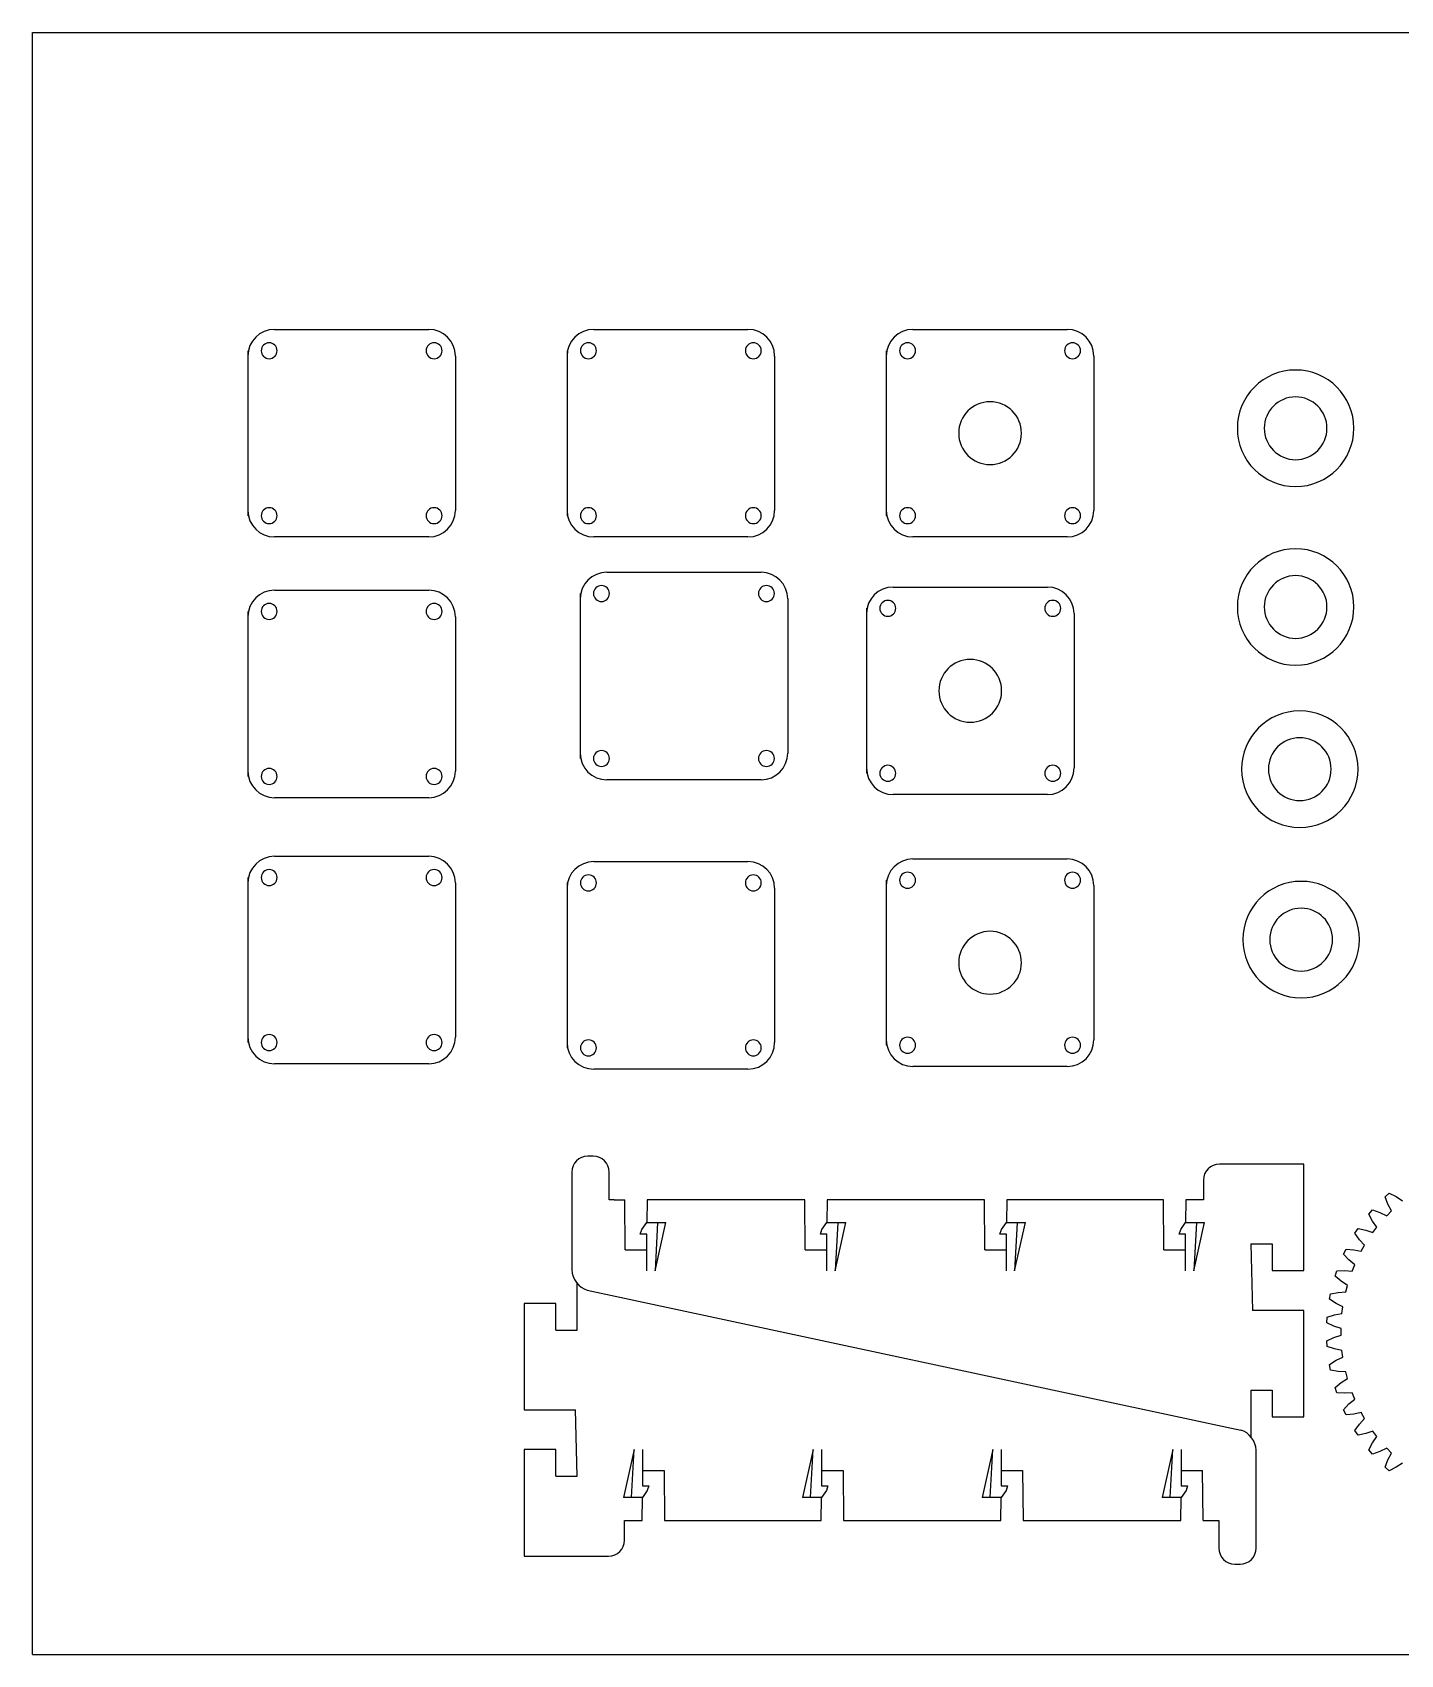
# Model space of a CAD drawing. Extents: x 0 to 610, y 0 to 305.
# Drawn here: x 0 to 257.2, y 0 to 304.8 of the extents above; entities that cross this region are included whole.
import ezdxf

# ---------------------------------------------------------------- set-up
doc = ezdxf.new("R2010")
doc.units = 0
doc.layers.add('CUTS', color=1, linetype='Continuous', true_color=0xff0000)
doc.layers.add('laser bed referance', color=3, linetype='Continuous', lineweight=25, true_color=0x00ff00)

msp = doc.modelspace()

# ---------------------------------------------------------------- linework, layer by layer
at = {"layer": 'CUTS'}
for p, q in [((45.5, 249), (74.5, 249)), ((105.5, 249), (134.5, 249)), ((165.5, 249), (194.5, 249)), ((40.5, 245), (40.5, 244)), ((40.5, 244), (40.5, 215)), ((79.5, 244), (79.5, 215)), ((100.5, 245), (100.5, 244)), ((100.5, 244), (100.5, 215)), ((139.5, 244), (139.5, 215)), ((160.5, 245), (160.5, 244)), ((160.5, 244), (160.5, 215)), ((199.5, 244), (199.5, 215)), ((40.5, 215), (40.5, 214)), ((100.5, 215), (100.5, 214)), ((160.5, 215), (160.5, 214)), ((74.5, 210), (45.5, 210)), ((134.5, 210), (105.5, 210)), ((194.5, 210), (165.5, 210)), ((107.96, 203.37), (136.96, 203.37)), ((45.5, 200), (74.5, 200)), ((102.96, 199.37), (102.96, 198.37)), ((102.96, 198.37), (102.96, 169.37)), ((141.96, 198.37), (141.96, 169.37)), ((161.78, 200.59), (190.78, 200.59)), ((40.5, 196), (40.5, 195)), ((156.78, 196.59), (156.78, 195.59)), ((156.78, 195.59), (156.78, 166.59)), ((195.78, 195.59), (195.78, 166.59)), ((40.5, 195), (40.5, 166)), ((79.5, 195), (79.5, 166)), ((102.96, 169.37), (102.96, 168.37)), ((40.5, 166), (40.5, 165)), ((156.78, 166.59), (156.78, 165.59)), ((136.96, 164.37), (107.96, 164.37)), ((190.78, 161.59), (161.78, 161.59)), ((74.5, 161), (45.5, 161)), ((45.5, 150), (74.5, 150)), ((165.5, 149.5), (194.5, 149.5)), ((105.5, 149), (134.5, 149)), ((40.5, 146), (40.5, 145)), ((40.5, 145), (40.5, 116)), ((79.5, 145), (79.5, 116)), ((100.5, 145), (100.5, 144)), ((100.5, 144), (100.5, 115)), ((139.5, 144), (139.5, 115)), ((160.5, 145.5), (160.5, 144.5)), ((160.5, 144.5), (160.5, 115.5)), ((199.5, 144.5), (199.5, 115.5)), ((40.5, 116), (40.5, 115)), ((100.5, 115), (100.5, 114)), ((160.5, 115.5), (160.5, 114.5)), ((74.5, 111), (45.5, 111)), ((134.5, 110), (105.5, 110)), ((194.5, 110.5), (165.5, 110.5))]:
    msp.add_line(p, q, dxfattribs=at)
at = {"layer": 'CUTS', "color": 1, "lineweight": 25, "true_color": 0xff0000}
for p, q in [((239, 92.16), (223.1, 92.16)), ((239, 72.16), (239, 92.16)), ((108.4, 85.46), (108.4, 90.66)), ((109.33, 85.46), (108.4, 85.46)), ((109.33, 85.46), (111.33, 85.46)), ((111.43, 76.07), (111.33, 85.46)), ((115.53, 85.46), (115.46, 81.17)), ((145.17, 85.46), (115.53, 85.46)), ((145.27, 76.07), (145.17, 85.46)), ((149.37, 85.46), (149.3, 81.17)), ((178.93, 85.46), (149.37, 85.46)), ((179.03, 76.07), (178.93, 85.46)), ((183.13, 85.46), (183.06, 81.17)), ((212.58, 85.46), (183.13, 85.46)), ((212.67, 76.07), (212.58, 85.46)), ((229, 77.16), (233, 77.16)), ((229, 77.16), (229.3, 64.68)), ((233, 77.16), (233, 72.16)), ((111.43, 76.07), (115.43, 76.07)), ((145.27, 76.07), (149.27, 76.07)), ((179.03, 76.07), (183.03, 76.07)), ((212.67, 76.07), (216.67, 76.07)), ((233, 72.16), (239, 72.16)), ((102.4, 60.98), (102.4, 69.73)), ((104.3, 68.47), (227.11, 42.18)), ((98.4, 65.98), (92.4, 65.98)), ((92.4, 65.98), (92.4, 45.98)), ((98.4, 60.98), (98.4, 65.98)), ((239, 64.68), (229.3, 64.68)), ((239, 44.68), (239, 64.68)), ((98.4, 60.98), (102.4, 60.98)), ((229, 49.68), (233, 49.68)), ((229, 49.68), (229, 40.93)), ((233, 49.68), (233, 44.68)), ((92.4, 45.98), (102.1, 45.98)), ((102.4, 33.5), (102.1, 45.98)), ((233, 44.68), (239, 44.68)), ((98.4, 38.5), (92.4, 38.5)), ((92.4, 38.5), (92.4, 18.5)), ((98.4, 33.5), (98.4, 38.5)), ((114.72, 34.59), (118.72, 34.59)), ((118.72, 34.59), (118.82, 25.2)), ((148.36, 34.59), (152.36, 34.59)), ((152.36, 34.59), (152.46, 25.2)), ((182.12, 34.59), (186.12, 34.59)), ((186.12, 34.59), (186.22, 25.2)), ((215.96, 34.59), (219.96, 34.59)), ((220.06, 25.2), (219.96, 34.59)), ((98.4, 33.5), (102.4, 33.5)), ((148.26, 25.2), (148.33, 29.49)), ((182.03, 25.2), (182.09, 29.49)), ((215.86, 25.2), (215.94, 29.49)), ((118.82, 25.2), (148.26, 25.2)), ((152.46, 25.2), (182.03, 25.2)), ((186.22, 25.2), (215.86, 25.2)), ((220.06, 25.2), (222.06, 25.2)), ((222.06, 25.2), (223, 25.2)), ((223, 25.2), (223, 20)), ((92.4, 18.5), (108.3, 18.5))]:
    msp.add_line(p, q, dxfattribs=at)
for points in [[(105.4, 93.66), (104.39, 93.66)], [(101.39, 90.66), (101.39, 89.96)], [(220.1, 89.17), (220.1, 85.46), (216.77, 85.46), (216.74, 81.17)], [(257.53, 35.97), (256.35, 35.18), (255.02, 34.53), (254.24, 35.24), (254.77, 36.62), (255.44, 37.87), (254.55, 38.79), (253.28, 38.16), (251.87, 37.68), (251.19, 38.49), (251.89, 39.79), (252.71, 40.95), (251.95, 41.97), (250.61, 41.51), (249.16, 41.21), (248.58, 42.1), (249.44, 43.3), (250.4, 44.34), (249.78, 45.46), (248.39, 45.17), (246.91, 45.06), (246.45, 46.01), (247.46, 47.1), (248.55, 48.01), (248.07, 49.19), (246.65, 49.09), (245.18, 49.17), (244.84, 50.17), (245.98, 51.12), (247.18, 51.88), (246.85, 53.12), (245.43, 53.19), (243.98, 53.46), (243.78, 54.5), (245.03, 55.29), (246.31, 55.89), (246.15, 57.16), (244.75, 57.42), (243.34, 57.87), (243.28, 58.93), (244.61, 59.55), (245.97, 59.99), (245.97, 61.26), (244.61, 61.7), (243.28, 62.33), (243.34, 63.38), (244.75, 63.83), (246.15, 64.09), (246.31, 65.36), (245.03, 65.96), (243.78, 66.76), (243.98, 67.79), (245.43, 68.06), (246.85, 68.14), (247.18, 69.37), (245.98, 70.13), (244.84, 71.08), (245.18, 72.08), (246.65, 72.17), (248.07, 72.06), (248.55, 73.24), (247.46, 74.15), (246.45, 75.24), (246.91, 76.19), (248.39, 76.08), (249.78, 75.79), (250.4, 76.91), (249.44, 77.95), (248.58, 79.15), (249.16, 80.04), (250.61, 79.74), (251.95, 79.28), (252.71, 80.3), (251.89, 81.46), (251.19, 82.77), (251.87, 83.57), (253.28, 83.09), (254.55, 82.46), (255.44, 83.38), (254.77, 84.63), (254.24, 86.01), (255.02, 86.72), (256.35, 86.07), (257.53, 85.28)], [(101.39, 82.46), (101.39, 81.76)], [(115.46, 72.13), (115.46, 78.97), (114.26, 78.97), (114.54, 79.86), (115.46, 81.17), (117.52, 81.17), (117.02, 72.13), (119.03, 81.17)], [(117.52, 81.17), (119.03, 81.17)], [(149.3, 72.13), (149.3, 78.97), (148.1, 78.97), (148.38, 79.86), (149.3, 81.17), (151.36, 81.17), (150.86, 72.13), (152.87, 81.17)], [(151.36, 81.17), (152.87, 81.17)], [(183.06, 72.13), (183.06, 78.97), (181.86, 78.97), (182.15, 79.86), (183.06, 81.17), (185.12, 81.17), (184.62, 72.13), (186.63, 81.17)], [(185.12, 81.17), (186.63, 81.17)], [(216.74, 72.13), (216.74, 78.97), (215.54, 78.97), (215.83, 79.86), (216.74, 81.17), (218.8, 81.17), (218.3, 72.13), (220.31, 81.17)], [(218.8, 81.17), (220.31, 81.17)], [(101.39, 75.76), (101.39, 72.27)], [(114.65, 38.53), (114.65, 31.69), (115.85, 31.69), (115.57, 30.81), (114.65, 29.49), (112.59, 29.49), (113.09, 38.53), (111.08, 29.49)], [(148.33, 38.53), (148.33, 31.69), (149.53, 31.69), (149.25, 30.81), (148.33, 29.49), (146.27, 29.49), (146.77, 38.53), (144.76, 29.49)], [(182.09, 38.53), (182.09, 31.69), (183.29, 31.69), (183.01, 30.81), (182.09, 29.49), (180.04, 29.49), (180.54, 38.53), (178.52, 29.49)], [(215.93, 38.53), (215.93, 31.69), (217.14, 31.69), (216.85, 30.81), (215.94, 29.49), (213.88, 29.49), (214.38, 38.53), (212.37, 29.49)], [(230, 34.9), (230, 38.39)], [(112.59, 29.49), (111.08, 29.49)], [(111.3, 21.5), (111.3, 25.2), (114.62, 25.2), (114.65, 29.49)], [(146.27, 29.49), (144.76, 29.49)], [(180.04, 29.49), (178.52, 29.49)], [(213.88, 29.49), (212.37, 29.49)], [(230, 28.2), (230, 28.91)], [(230, 20), (230, 20.7)], [(226, 17), (227, 17)]]:
    msp.add_lwpolyline(points, dxfattribs=at)
at = {"layer": 'CUTS'}
for centre, start, end in [((45.5, 244), 90, 180), ((74.5, 244), 0, 90), ((105.5, 244), 90, 180), ((134.5, 244), 0, 90), ((165.5, 244), 90, 180), ((194.5, 244), 0, 90), ((45.5, 215), 180, 270), ((74.5, 215), 270, 0), ((105.5, 215), 180, 270), ((134.5, 215), 270, 0), ((165.5, 215), 180, 270), ((194.5, 215), 270, 0), ((107.96, 198.37), 90, 180), ((136.96, 198.37), 0, 90), ((45.5, 195), 90, 180), ((74.5, 195), 0, 90), ((161.78, 195.59), 90, 180), ((190.78, 195.59), 0, 90), ((107.96, 169.37), 180, 270), ((136.96, 169.37), 270, 0), ((45.5, 166), 180, 270), ((74.5, 166), 270, 0), ((161.78, 166.59), 180, 270), ((190.78, 166.59), 270, 0), ((45.5, 145), 90, 180), ((74.5, 145), 0, 90), ((165.5, 144.5), 90, 180), ((194.5, 144.5), 0, 90), ((105.5, 144), 90, 180), ((134.5, 144), 0, 90), ((45.5, 116), 180, 270), ((74.5, 116), 270, 0), ((105.5, 115), 180, 270), ((134.5, 115), 270, 0), ((165.5, 115.5), 180, 270), ((194.5, 115.5), 270, 0)]:
    msp.add_arc(centre, 5, start, end, dxfattribs=at)
at = {"layer": 'CUTS', "color": 1, "lineweight": 25, "true_color": 0xff0000}
for points in [[(44.5, 246.5), (43.67, 246.5), (43, 245.83), (43, 245)], [(43, 245), (43, 244.17), (43.67, 243.5), (44.5, 243.5)], [(46, 245), (46, 245.83), (45.33, 246.5), (44.5, 246.5)], [(44.5, 243.5), (45.33, 243.5), (46, 244.17), (46, 245)], [(75.5, 246.5), (74.67, 246.5), (74, 245.83), (74, 245)], [(74, 245), (74, 244.17), (74.67, 243.5), (75.5, 243.5)], [(77, 245), (77, 245.83), (76.33, 246.5), (75.5, 246.5)], [(75.5, 243.5), (76.33, 243.5), (77, 244.17), (77, 245)], [(104.5, 246.5), (103.67, 246.5), (103, 245.83), (103, 245)], [(103, 245), (103, 244.17), (103.67, 243.5), (104.5, 243.5)], [(106, 245), (106, 245.83), (105.33, 246.5), (104.5, 246.5)], [(104.5, 243.5), (105.33, 243.5), (106, 244.17), (106, 245)], [(135.5, 246.5), (134.67, 246.5), (134, 245.83), (134, 245)], [(134, 245), (134, 244.17), (134.67, 243.5), (135.5, 243.5)], [(137, 245), (137, 245.83), (136.33, 246.5), (135.5, 246.5)], [(135.5, 243.5), (136.33, 243.5), (137, 244.17), (137, 245)], [(164.5, 246.5), (163.67, 246.5), (163, 245.83), (163, 245)], [(163, 245), (163, 244.17), (163.67, 243.5), (164.5, 243.5)], [(166, 245), (166, 245.83), (165.33, 246.5), (164.5, 246.5)], [(164.5, 243.5), (165.33, 243.5), (166, 244.17), (166, 245)], [(195.5, 246.5), (194.67, 246.5), (194, 245.83), (194, 245)], [(194, 245), (194, 244.17), (194.67, 243.5), (195.5, 243.5)], [(197, 245), (197, 245.83), (196.33, 246.5), (195.5, 246.5)], [(195.5, 243.5), (196.33, 243.5), (197, 244.17), (197, 245)], [(237.43, 241.37), (231.39, 241.37), (226.48, 236.47), (226.48, 230.42)], [(248.38, 230.42), (248.38, 236.47), (243.48, 241.37), (237.43, 241.37)], [(180, 235.4), (176.74, 235.4), (174.1, 232.76), (174.1, 229.5)], [(185.9, 229.5), (185.9, 232.76), (183.26, 235.4), (180, 235.4)], [(237.43, 236.32), (234.17, 236.32), (231.53, 233.68), (231.53, 230.42)], [(243.33, 230.42), (243.33, 233.68), (240.69, 236.32), (237.43, 236.32)], [(174.1, 229.5), (174.1, 226.24), (176.74, 223.6), (180, 223.6)], [(180, 223.6), (183.26, 223.6), (185.9, 226.24), (185.9, 229.5)], [(226.48, 230.42), (226.48, 224.38), (231.39, 219.47), (237.43, 219.47)], [(231.53, 230.42), (231.53, 227.17), (234.17, 224.52), (237.43, 224.52)], [(237.43, 219.47), (243.48, 219.47), (248.38, 224.38), (248.38, 230.42)], [(237.43, 224.52), (240.69, 224.52), (243.33, 227.17), (243.33, 230.42)], [(44.5, 215.5), (43.67, 215.5), (43, 214.83), (43, 214)], [(43, 214), (43, 213.17), (43.67, 212.5), (44.5, 212.5)], [(46, 214), (46, 214.83), (45.33, 215.5), (44.5, 215.5)], [(44.5, 212.5), (45.33, 212.5), (46, 213.17), (46, 214)], [(75.5, 215.5), (74.67, 215.5), (74, 214.83), (74, 214)], [(74, 214), (74, 213.17), (74.67, 212.5), (75.5, 212.5)], [(77, 214), (77, 214.83), (76.33, 215.5), (75.5, 215.5)], [(75.5, 212.5), (76.33, 212.5), (77, 213.17), (77, 214)], [(104.5, 215.5), (103.67, 215.5), (103, 214.83), (103, 214)], [(103, 214), (103, 213.17), (103.67, 212.5), (104.5, 212.5)], [(106, 214), (106, 214.83), (105.33, 215.5), (104.5, 215.5)], [(104.5, 212.5), (105.33, 212.5), (106, 213.17), (106, 214)], [(135.5, 215.5), (134.67, 215.5), (134, 214.83), (134, 214)], [(134, 214), (134, 213.17), (134.67, 212.5), (135.5, 212.5)], [(137, 214), (137, 214.83), (136.33, 215.5), (135.5, 215.5)], [(135.5, 212.5), (136.33, 212.5), (137, 213.17), (137, 214)], [(164.5, 215.5), (163.67, 215.5), (163, 214.83), (163, 214)], [(163, 214), (163, 213.17), (163.67, 212.5), (164.5, 212.5)], [(166, 214), (166, 214.83), (165.33, 215.5), (164.5, 215.5)], [(164.5, 212.5), (165.33, 212.5), (166, 213.17), (166, 214)], [(195.5, 215.5), (194.67, 215.5), (194, 214.83), (194, 214)], [(194, 214), (194, 213.17), (194.67, 212.5), (195.5, 212.5)], [(197, 214), (197, 214.83), (196.33, 215.5), (195.5, 215.5)], [(195.5, 212.5), (196.33, 212.5), (197, 213.17), (197, 214)], [(237.43, 207.79), (231.39, 207.79), (226.48, 202.89), (226.48, 196.84)], [(248.38, 196.84), (248.38, 202.89), (243.48, 207.79), (237.43, 207.79)], [(237.43, 202.74), (234.17, 202.74), (231.53, 200.1), (231.53, 196.84)], [(243.33, 196.84), (243.33, 200.1), (240.69, 202.74), (237.43, 202.74)], [(106.96, 200.87), (106.13, 200.87), (105.46, 200.2), (105.46, 199.37)], [(105.46, 199.37), (105.46, 198.55), (106.13, 197.87), (106.96, 197.87)], [(108.46, 199.37), (108.46, 200.2), (107.79, 200.87), (106.96, 200.87)], [(106.96, 197.87), (107.79, 197.87), (108.46, 198.55), (108.46, 199.37)], [(137.96, 200.87), (137.13, 200.87), (136.46, 200.2), (136.46, 199.37)], [(136.46, 199.37), (136.46, 198.55), (137.13, 197.87), (137.96, 197.87)], [(139.46, 199.37), (139.46, 200.2), (138.79, 200.87), (137.96, 200.87)], [(137.96, 197.87), (138.79, 197.87), (139.46, 198.55), (139.46, 199.37)], [(44.5, 197.5), (43.67, 197.5), (43, 196.83), (43, 196)], [(43, 196), (43, 195.17), (43.67, 194.5), (44.5, 194.5)], [(46, 196), (46, 196.83), (45.33, 197.5), (44.5, 197.5)], [(44.5, 194.5), (45.33, 194.5), (46, 195.17), (46, 196)], [(75.5, 197.5), (74.67, 197.5), (74, 196.83), (74, 196)], [(74, 196), (74, 195.17), (74.67, 194.5), (75.5, 194.5)], [(77, 196), (77, 196.83), (76.33, 197.5), (75.5, 197.5)], [(75.5, 194.5), (76.33, 194.5), (77, 195.17), (77, 196)], [(160.78, 198.09), (159.95, 198.09), (159.28, 197.42), (159.28, 196.59)], [(159.28, 196.59), (159.28, 195.76), (159.95, 195.09), (160.78, 195.09)], [(162.28, 196.59), (162.28, 197.42), (161.61, 198.09), (160.78, 198.09)], [(160.78, 195.09), (161.61, 195.09), (162.28, 195.76), (162.28, 196.59)], [(191.78, 198.09), (190.95, 198.09), (190.28, 197.42), (190.28, 196.59)], [(190.28, 196.59), (190.28, 195.76), (190.95, 195.09), (191.78, 195.09)], [(193.28, 196.59), (193.28, 197.42), (192.61, 198.09), (191.78, 198.09)], [(191.78, 195.09), (192.61, 195.09), (193.28, 195.76), (193.28, 196.59)], [(226.48, 196.84), (226.48, 190.8), (231.39, 185.9), (237.43, 185.9)], [(231.53, 196.84), (231.53, 193.59), (234.17, 190.95), (237.43, 190.95)], [(237.43, 185.9), (243.48, 185.9), (248.38, 190.8), (248.38, 196.84)], [(237.43, 190.95), (240.69, 190.95), (243.33, 193.59), (243.33, 196.84)], [(176.28, 186.99), (173.02, 186.99), (170.38, 184.35), (170.38, 181.09)], [(182.18, 181.09), (182.18, 184.35), (179.54, 186.99), (176.28, 186.99)], [(170.38, 181.09), (170.38, 177.83), (173.02, 175.19), (176.28, 175.19)], [(176.28, 175.19), (179.54, 175.19), (182.18, 177.83), (182.18, 181.09)], [(238.21, 177.32), (232.16, 177.32), (227.26, 172.41), (227.26, 166.37)], [(249.16, 166.37), (249.16, 172.41), (244.26, 177.32), (238.21, 177.32)], [(238.21, 172.27), (234.95, 172.27), (232.31, 169.62), (232.31, 166.37)], [(244.11, 166.37), (244.11, 169.62), (241.47, 172.27), (238.21, 172.27)], [(106.96, 169.87), (106.13, 169.87), (105.46, 169.2), (105.46, 168.37)], [(105.46, 168.37), (105.46, 167.55), (106.13, 166.87), (106.96, 166.87)], [(108.46, 168.37), (108.46, 169.2), (107.79, 169.87), (106.96, 169.87)], [(106.96, 166.87), (107.79, 166.87), (108.46, 167.55), (108.46, 168.37)], [(137.96, 169.87), (137.13, 169.87), (136.46, 169.2), (136.46, 168.37)], [(136.46, 168.37), (136.46, 167.55), (137.13, 166.87), (137.96, 166.87)], [(139.46, 168.37), (139.46, 169.2), (138.79, 169.87), (137.96, 169.87)], [(137.96, 166.87), (138.79, 166.87), (139.46, 167.55), (139.46, 168.37)], [(44.5, 166.5), (43.67, 166.5), (43, 165.83), (43, 165)], [(43, 165), (43, 164.17), (43.67, 163.5), (44.5, 163.5)], [(46, 165), (46, 165.83), (45.33, 166.5), (44.5, 166.5)], [(44.5, 163.5), (45.33, 163.5), (46, 164.17), (46, 165)], [(75.5, 166.5), (74.67, 166.5), (74, 165.83), (74, 165)], [(74, 165), (74, 164.17), (74.67, 163.5), (75.5, 163.5)], [(77, 165), (77, 165.83), (76.33, 166.5), (75.5, 166.5)], [(75.5, 163.5), (76.33, 163.5), (77, 164.17), (77, 165)], [(160.78, 167.09), (159.95, 167.09), (159.28, 166.42), (159.28, 165.59)], [(159.28, 165.59), (159.28, 164.76), (159.95, 164.09), (160.78, 164.09)], [(162.28, 165.59), (162.28, 166.42), (161.61, 167.09), (160.78, 167.09)], [(160.78, 164.09), (161.61, 164.09), (162.28, 164.76), (162.28, 165.59)], [(191.78, 167.09), (190.95, 167.09), (190.28, 166.42), (190.28, 165.59)], [(190.28, 165.59), (190.28, 164.76), (190.95, 164.09), (191.78, 164.09)], [(193.28, 165.59), (193.28, 166.42), (192.61, 167.09), (191.78, 167.09)], [(191.78, 164.09), (192.61, 164.09), (193.28, 164.76), (193.28, 165.59)], [(227.26, 166.37), (227.26, 160.32), (232.16, 155.42), (238.21, 155.42)], [(232.31, 166.37), (232.31, 163.11), (234.95, 160.47), (238.21, 160.47)], [(238.21, 155.42), (244.26, 155.42), (249.16, 160.32), (249.16, 166.37)], [(238.21, 160.47), (241.47, 160.47), (244.11, 163.11), (244.11, 166.37)], [(44.5, 147.5), (43.67, 147.5), (43, 146.83), (43, 146)], [(46, 146), (46, 146.83), (45.33, 147.5), (44.5, 147.5)], [(75.5, 147.5), (74.67, 147.5), (74, 146.83), (74, 146)], [(77, 146), (77, 146.83), (76.33, 147.5), (75.5, 147.5)], [(104.5, 146.5), (103.67, 146.5), (103, 145.83), (103, 145)], [(106, 145), (106, 145.83), (105.33, 146.5), (104.5, 146.5)], [(135.5, 146.5), (134.67, 146.5), (134, 145.83), (134, 145)], [(137, 145), (137, 145.83), (136.33, 146.5), (135.5, 146.5)], [(164.5, 147), (163.67, 147), (163, 146.33), (163, 145.5)], [(166, 145.5), (166, 146.33), (165.33, 147), (164.5, 147)], [(195.5, 147), (194.67, 147), (194, 146.33), (194, 145.5)], [(197, 145.5), (197, 146.33), (196.33, 147), (195.5, 147)], [(43, 146), (43, 145.17), (43.67, 144.5), (44.5, 144.5)], [(44.5, 144.5), (45.33, 144.5), (46, 145.17), (46, 146)], [(74, 146), (74, 145.17), (74.67, 144.5), (75.5, 144.5)], [(75.5, 144.5), (76.33, 144.5), (77, 145.17), (77, 146)], [(103, 145), (103, 144.17), (103.67, 143.5), (104.5, 143.5)], [(104.5, 143.5), (105.33, 143.5), (106, 144.17), (106, 145)], [(134, 145), (134, 144.17), (134.67, 143.5), (135.5, 143.5)], [(135.5, 143.5), (136.33, 143.5), (137, 144.17), (137, 145)], [(163, 145.5), (163, 144.67), (163.67, 144), (164.5, 144)], [(164.5, 144), (165.33, 144), (166, 144.67), (166, 145.5)], [(194, 145.5), (194, 144.67), (194.67, 144), (195.5, 144)], [(195.5, 144), (196.33, 144), (197, 144.67), (197, 145.5)], [(238.47, 145.29), (232.42, 145.29), (227.52, 140.38), (227.52, 134.34)], [(249.42, 134.34), (249.42, 140.38), (244.51, 145.29), (238.47, 145.29)], [(238.47, 140.24), (235.21, 140.24), (232.57, 137.59), (232.57, 134.34)], [(244.37, 134.34), (244.37, 137.59), (241.72, 140.24), (238.47, 140.24)], [(180, 135.9), (176.74, 135.9), (174.1, 133.26), (174.1, 130)], [(185.9, 130), (185.9, 133.26), (183.26, 135.9), (180, 135.9)], [(227.52, 134.34), (227.52, 128.29), (232.42, 123.39), (238.47, 123.39)], [(232.57, 134.34), (232.57, 131.08), (235.21, 128.44), (238.47, 128.44)], [(238.47, 123.39), (244.51, 123.39), (249.42, 128.29), (249.42, 134.34)], [(238.47, 128.44), (241.72, 128.44), (244.37, 131.08), (244.37, 134.34)], [(174.1, 130), (174.1, 126.74), (176.74, 124.1), (180, 124.1)], [(180, 124.1), (183.26, 124.1), (185.9, 126.74), (185.9, 130)], [(44.5, 116.5), (43.67, 116.5), (43, 115.83), (43, 115)], [(46, 115), (46, 115.83), (45.33, 116.5), (44.5, 116.5)], [(75.5, 116.5), (74.67, 116.5), (74, 115.83), (74, 115)], [(77, 115), (77, 115.83), (76.33, 116.5), (75.5, 116.5)], [(164.5, 116), (163.67, 116), (163, 115.33), (163, 114.5)], [(166, 114.5), (166, 115.33), (165.33, 116), (164.5, 116)], [(195.5, 116), (194.67, 116), (194, 115.33), (194, 114.5)], [(197, 114.5), (197, 115.33), (196.33, 116), (195.5, 116)], [(43, 115), (43, 114.17), (43.67, 113.5), (44.5, 113.5)], [(44.5, 113.5), (45.33, 113.5), (46, 114.17), (46, 115)], [(74, 115), (74, 114.17), (74.67, 113.5), (75.5, 113.5)], [(75.5, 113.5), (76.33, 113.5), (77, 114.17), (77, 115)], [(104.5, 115.5), (103.67, 115.5), (103, 114.83), (103, 114)], [(103, 114), (103, 113.17), (103.67, 112.5), (104.5, 112.5)], [(106, 114), (106, 114.83), (105.33, 115.5), (104.5, 115.5)], [(104.5, 112.5), (105.33, 112.5), (106, 113.17), (106, 114)], [(135.5, 115.5), (134.67, 115.5), (134, 114.83), (134, 114)], [(134, 114), (134, 113.17), (134.67, 112.5), (135.5, 112.5)], [(137, 114), (137, 114.83), (136.33, 115.5), (135.5, 115.5)], [(135.5, 112.5), (136.33, 112.5), (137, 113.17), (137, 114)], [(163, 114.5), (163, 113.67), (163.67, 113), (164.5, 113)], [(164.5, 113), (165.33, 113), (166, 113.67), (166, 114.5)], [(194, 114.5), (194, 113.67), (194.67, 113), (195.5, 113)], [(195.5, 113), (196.33, 113), (197, 113.67), (197, 114.5)], [(104.39, 93.66), (102.74, 93.66), (101.39, 92.32), (101.39, 90.66)], [(108.4, 90.66), (108.4, 92.32), (107.04, 93.66), (105.4, 93.66)], [(223.1, 92.16), (221.45, 92.16), (220.1, 90.82), (220.1, 89.17)], [(101.39, 89.96), (101.39, 88.31), (101.39, 84.11), (101.39, 82.46)], [(101.39, 81.76), (101.39, 80.11), (101.39, 77.41), (101.39, 75.76)], [(101.39, 72.27), (101.39, 70.62), (102.7, 68.91), (104.29, 68.48)], [(230, 38.39), (230, 40.04), (228.7, 41.75), (227.11, 42.18)], [(230, 28.91), (230, 30.56), (230, 33.25), (230, 34.9)], [(230, 20.7), (230, 22.35), (230, 26.55), (230, 28.2)], [(108.3, 18.5), (109.95, 18.5), (111.3, 19.85), (111.3, 21.5)], [(223, 20), (223, 18.35), (224.35, 17), (226, 17)], [(227, 17), (228.65, 17), (230, 18.35), (230, 20)]]:
    msp.add_open_spline(points, degree=3, dxfattribs=at)
at = {"layer": 'laser bed referance'}
for p, q in [((0, 304.8), (609.6, 304.8)), ((0, 0), (0, 304.8)), ((0, 0), (609.6, 0))]:
    msp.add_line(p, q, dxfattribs=at)

doc.saveas('drawing.dxf')
